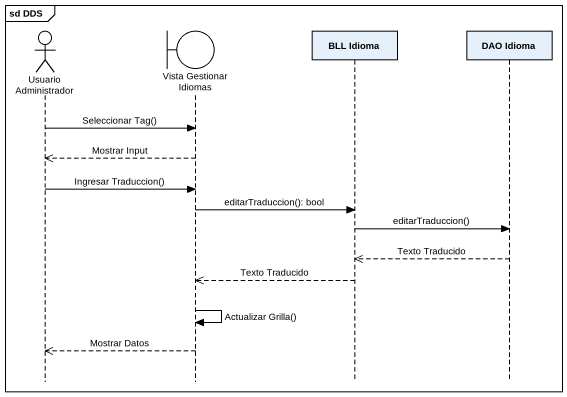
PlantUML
@startuml
mainframe sd DDS
hide footbox
actor "Usuario Administrador" as Usuario_Administrador
boundary "Vista Gestionar Idiomas" as Vista_Gestionar_Idiomas
participant "BLL Idioma" as BLL_Idioma
participant "DAO Idioma" as DAO_Idioma

Usuario_Administrador -> Vista_Gestionar_Idiomas : Seleccionar Tag()
Vista_Gestionar_Idiomas -->> Usuario_Administrador : Mostrar Input
Usuario_Administrador -> Vista_Gestionar_Idiomas : Ingresar Traduccion()
Vista_Gestionar_Idiomas -> BLL_Idioma : editarTraduccion(): bool
BLL_Idioma -> DAO_Idioma : editarTraduccion()
DAO_Idioma -->> BLL_Idioma : Texto Traducido
BLL_Idioma -->> Vista_Gestionar_Idiomas : Texto Traducido
Vista_Gestionar_Idiomas -> Vista_Gestionar_Idiomas : Actualizar Grilla()
Vista_Gestionar_Idiomas -->> Usuario_Administrador : Mostrar Datos
@enduml
